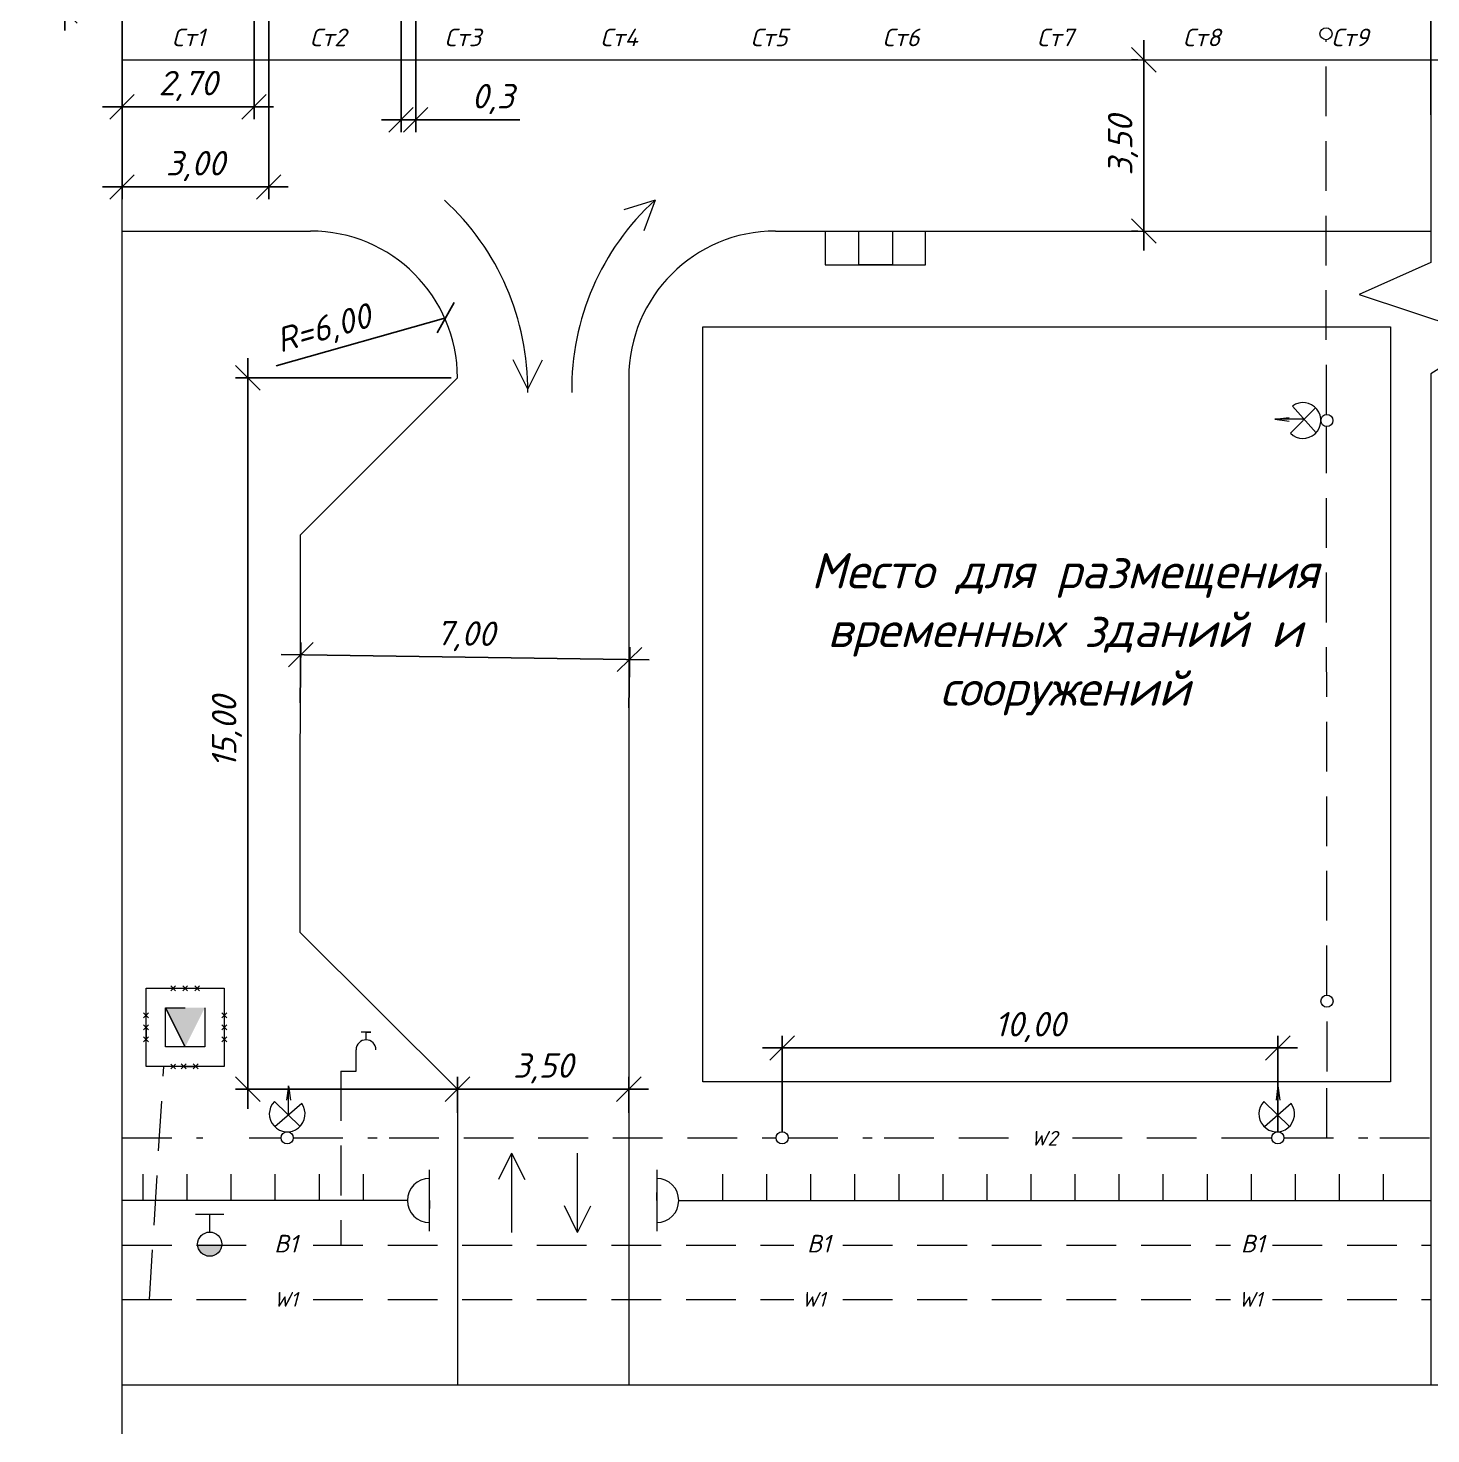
# Model space of a CAD drawing. Header units: millimetres. Extents: x 27137 to 30937, y -4667 to -569.
# Drawn here: x 28365.3 to 28508.6, y -4144.8 to -4001.1 of the extents above; entities that cross this region are included whole.
import ezdxf

# ---------------------------------------------------------------- set-up
doc = ezdxf.new("R2010")
doc.units = ezdxf.units.MM
doc.header["$LTSCALE"] = 0.4
doc.linetypes.add('ACAD_ISO02W100', pattern=[15, 12, -3])
doc.linetypes.add('штриховаяX2', pattern=[38.1, 25.4, -12.7])
doc.styles.add('Isocpeur', font='isocpeui.ttf', dxfattribs={"height": 2.5})
doc.styles.get("Standard").update_dxf_attribs({"font": 'isocpeui.ttf', "height": 2.5})
doc.dimstyles.new('06', dxfattribs={"dimtxt": 2.5, "dimasz": 2.5, "dimexe": 1.25, "dimexo": 0.625, "dimtad": 1, "dimdec": 0, "dimlfac": 200, "dimtxsty": 'Standard', "dimblk": 'OBLIQUE', "dimcen": 2.5, "dimdle": 2, "dimadec": 0, "dimazin": 0, "dimtfac": 1, "dimtdec": 0, "dimtmove": 0, "dimatfit": 3, "dimldrblk": 'OBLIQUE', "dimfxl": 1, "dimarcsym": 0})

# ---------------------------------------------------------------- blocks, each defined once
blk = doc.blocks.new('_Oblique')
at = {"color": 0, "linetype": 'ByBlock', "lineweight": -2}
blk.add_line((-0.5, -0.5), (0.5, 0.5), dxfattribs=at)
blk = doc.blocks.new('*D214')
at = {"color": 0, "lineweight": -2, "transparency": 16777216}
for p, q in [((28479.26, -4023.87), (28479.26, -4002.37)), ((28478.63, -4004.37), (28478.01, -4004.37)), ((28478.63, -4021.87), (28478.01, -4021.87))]:
    blk.add_line(p, q, dxfattribs=at)
at = {"layer": 'Defpoints', "color": 0, "transparency": 16777216}
for p in [(28479.26, -4004.37), (28479.26, -4004.37), (28479.26, -4021.87)]:
    blk.add_point(p, dxfattribs=at)
at = {"color": 0, "lineweight": -2, "transparency": 16777216, "xscale": 2.5, "yscale": 2.5, "zscale": 2.5}
for p, rotation in [((28479.26, -4004.37), 90), ((28479.26, -4021.87), 270)]:
    blk.add_blockref('_Oblique', p, dxfattribs=dict(at, rotation=rotation))
at = {"color": 0, "lineweight": 15, "transparency": 16777216, "insert": (28477.13, -4013.12), "char_height": 2.5, "attachment_point": 5, "rotation": 90, "style": 'Isocpeur'}
blk.add_mtext('3,50', dxfattribs=at)
blk = doc.blocks.new('*D215')
at = {"color": 0, "lineweight": -2, "transparency": 16777216}
for p, q in [((28403.37, -3999.99), (28403.37, -4011.75)), ((28404.87, -3999.99), (28404.87, -4011.75)), ((28401.37, -4010.5), (28404.87, -4010.5)), ((28404.87, -4010.5), (28415.52, -4010.5))]:
    blk.add_line(p, q, dxfattribs=at)
at = {"layer": 'Defpoints', "color": 0, "transparency": 16777216}
for p in [(28403.37, -3999.37), (28404.87, -3999.37), (28404.87, -4010.5)]:
    blk.add_point(p, dxfattribs=at)
at = {"color": 0, "lineweight": -2, "transparency": 16777216, "xscale": 2.5, "yscale": 2.5, "zscale": 2.5, "rotation": 180}
blk.add_blockref('_Oblique', (28403.37, -4010.5), dxfattribs=at)
at = {"color": 0, "lineweight": -2, "transparency": 16777216, "xscale": 2.5, "yscale": 2.5, "zscale": 2.5}
blk.add_blockref('_Oblique', (28404.87, -4010.5), dxfattribs=at)
at = {"color": 0, "lineweight": 15, "transparency": 16777216, "insert": (28412.75, -4008.38), "char_height": 2.5, "attachment_point": 5, "style": 'Isocpeur'}
blk.add_mtext('0,3', dxfattribs=at)
blk = doc.blocks.new('*D216')
at = {"color": 0, "lineweight": -2, "transparency": 16777216}
for p, q in [((28374.87, -3999.99), (28374.87, -4018.61)), ((28389.86, -3999.99), (28389.86, -4018.61)), ((28372.87, -4017.36), (28391.86, -4017.36))]:
    blk.add_line(p, q, dxfattribs=at)
at = {"layer": 'Defpoints', "color": 0, "transparency": 16777216}
for p in [(28374.87, -3999.37), (28389.86, -3999.37), (28389.86, -4017.36)]:
    blk.add_point(p, dxfattribs=at)
at = {"color": 0, "lineweight": -2, "transparency": 16777216, "xscale": 2.5, "yscale": 2.5, "zscale": 2.5, "rotation": 180}
blk.add_blockref('_Oblique', (28374.87, -4017.36), dxfattribs=at)
at = {"color": 0, "lineweight": -2, "transparency": 16777216, "xscale": 2.5, "yscale": 2.5, "zscale": 2.5}
blk.add_blockref('_Oblique', (28389.86, -4017.36), dxfattribs=at)
at = {"color": 0, "lineweight": 15, "transparency": 16777216, "insert": (28382.36, -4015.23), "char_height": 2.5, "attachment_point": 5, "style": 'Isocpeur'}
blk.add_mtext('3,00', dxfattribs=at)
blk = doc.blocks.new('*D217')
at = {"color": 0, "lineweight": -2, "transparency": 16777216}
for p, q in [((28374.87, -3999.99), (28374.87, -4010.42)), ((28388.36, -3999.99), (28388.36, -4010.42)), ((28372.87, -4009.17), (28390.36, -4009.17))]:
    blk.add_line(p, q, dxfattribs=at)
at = {"layer": 'Defpoints', "color": 0, "transparency": 16777216}
for p in [(28374.87, -3999.37), (28388.36, -3999.37), (28388.36, -4009.17)]:
    blk.add_point(p, dxfattribs=at)
at = {"color": 0, "lineweight": -2, "transparency": 16777216, "xscale": 2.5, "yscale": 2.5, "zscale": 2.5, "rotation": 180}
blk.add_blockref('_Oblique', (28374.87, -4009.17), dxfattribs=at)
at = {"color": 0, "lineweight": -2, "transparency": 16777216, "xscale": 2.5, "yscale": 2.5, "zscale": 2.5}
blk.add_blockref('_Oblique', (28388.36, -4009.17), dxfattribs=at)
at = {"color": 0, "lineweight": 15, "transparency": 16777216, "insert": (28381.61, -4007.04), "char_height": 2.5, "attachment_point": 5, "style": 'Isocpeur'}
blk.add_mtext('2,70', dxfattribs=at)
blk = doc.blocks.new('*D218')
at = {"color": 0, "lineweight": -2, "transparency": 16777216}
blk.add_line((28390.63, -4035.65), (28407.94, -4030.73), dxfattribs=at)
at = {"layer": 'Defpoints', "color": 0, "transparency": 16777216}
for p in [(28407.94, -4030.73), (28393.51, -4034.83)]:
    blk.add_point(p, dxfattribs=at)
at = {"color": 0, "lineweight": -2, "transparency": 16777216, "xscale": 2.5, "yscale": 2.5, "zscale": 2.5, "rotation": 15.84478023573707}
blk.add_blockref('_Oblique', (28407.94, -4030.73), dxfattribs=at)
at = {"color": 0, "lineweight": 15, "transparency": 16777216, "insert": (28395.51, -4032.05), "char_height": 2.5, "attachment_point": 5, "rotation": 15.8448, "style": 'Isocpeur'}
blk.add_mtext('R=6,00', dxfattribs=at)
blk = doc.blocks.new('*D228')
at = {"color": 0, "lineweight": -2, "transparency": 16777216}
for p, q in [((28442.31, -4113.92), (28442.31, -4104.1)), ((28492.95, -4113.92), (28492.95, -4104.1)), ((28440.31, -4105.35), (28494.95, -4105.35))]:
    blk.add_line(p, q, dxfattribs=at)
at = {"layer": 'Defpoints', "color": 0, "transparency": 16777216}
for p in [(28492.95, -4105.35), (28442.31, -4114.54), (28492.95, -4114.54)]:
    blk.add_point(p, dxfattribs=at)
at = {"color": 0, "lineweight": -2, "transparency": 16777216, "xscale": 2.5, "yscale": 2.5, "zscale": 2.5, "rotation": 180}
blk.add_blockref('_Oblique', (28442.31, -4105.35), dxfattribs=at)
at = {"color": 0, "lineweight": -2, "transparency": 16777216, "xscale": 2.5, "yscale": 2.5, "zscale": 2.5}
blk.add_blockref('_Oblique', (28492.95, -4105.35), dxfattribs=at)
at = {"color": 0, "lineweight": 15, "transparency": 16777216, "insert": (28467.63, -4103.22), "char_height": 2.5, "attachment_point": 5, "style": 'Isocpeur'}
blk.add_mtext('10,00', dxfattribs=at)
blk = doc.blocks.new('*D229')
at = {"color": 0, "lineweight": -2, "transparency": 16777216}
for p, q in [((28409.14, -4111.97), (28409.14, -4108.32)), ((28426.64, -4111.97), (28426.64, -4108.32)), ((28407.14, -4109.57), (28428.64, -4109.57))]:
    blk.add_line(p, q, dxfattribs=at)
at = {"layer": 'Defpoints', "color": 0, "transparency": 16777216}
for p in [(28426.64, -4109.57), (28409.14, -4112.59), (28426.64, -4112.59)]:
    blk.add_point(p, dxfattribs=at)
at = {"color": 0, "lineweight": -2, "transparency": 16777216, "xscale": 2.5, "yscale": 2.5, "zscale": 2.5, "rotation": 180}
blk.add_blockref('_Oblique', (28409.14, -4109.57), dxfattribs=at)
at = {"color": 0, "lineweight": -2, "transparency": 16777216, "xscale": 2.5, "yscale": 2.5, "zscale": 2.5}
blk.add_blockref('_Oblique', (28426.64, -4109.57), dxfattribs=at)
at = {"color": 0, "lineweight": 15, "transparency": 16777216, "insert": (28417.89, -4107.44), "char_height": 2.5, "attachment_point": 5, "style": 'Isocpeur'}
blk.add_mtext('3,50', dxfattribs=at)
blk = doc.blocks.new('*D268')
at = {"color": 0, "lineweight": -2, "transparency": 16777216}
for p, q in [((28387.72, -4111.57), (28387.72, -4034.87)), ((28408.51, -4036.87), (28386.47, -4036.87)), ((28408.51, -4109.57), (28386.47, -4109.57))]:
    blk.add_line(p, q, dxfattribs=at)
at = {"layer": 'Defpoints', "color": 0, "transparency": 16777216}
for p in [(28387.72, -4036.87), (28409.14, -4036.87), (28409.14, -4109.57)]:
    blk.add_point(p, dxfattribs=at)
at = {"color": 0, "lineweight": -2, "transparency": 16777216, "xscale": 2.5, "yscale": 2.5, "zscale": 2.5}
for p, rotation in [((28387.72, -4036.87), 90), ((28387.72, -4109.57), 270)]:
    blk.add_blockref('_Oblique', p, dxfattribs=dict(at, rotation=rotation))
at = {"color": 0, "lineweight": 15, "transparency": 16777216, "insert": (28385.59, -4073.06), "char_height": 2.5, "attachment_point": 5, "rotation": 90, "style": 'Isocpeur'}
blk.add_mtext('15,00', dxfattribs=at)
blk = doc.blocks.new('*D269')
at = {"color": 0, "lineweight": -2, "transparency": 16777216}
for p, q in [((28393.06, -4070.09), (28393.15, -4063.91)), ((28428.72, -4065.68), (28391.13, -4065.13)), ((28426.65, -4070.58), (28426.74, -4064.4))]:
    blk.add_line(p, q, dxfattribs=at)
at = {"layer": 'Defpoints', "color": 0, "transparency": 16777216}
for p in [(28393.13, -4065.16), (28393.05, -4070.71), (28426.64, -4071.2)]:
    blk.add_point(p, dxfattribs=at)
at = {"color": 0, "lineweight": -2, "transparency": 16777216, "xscale": 2.5, "yscale": 2.5, "zscale": 2.5}
for p, rotation in [((28393.13, -4065.16), 179.1669689521136), ((28426.72, -4065.65), 359.1669689521136)]:
    blk.add_blockref('_Oblique', p, dxfattribs=dict(at, rotation=rotation))
at = {"color": 0, "lineweight": 15, "transparency": 16777216, "insert": (28409.95, -4063.28), "char_height": 2.5, "attachment_point": 5, "rotation": 359.167, "style": 'Isocpeur'}
blk.add_mtext('7,00', dxfattribs=at)
blk = doc.blocks.new('*D339')
at = {"color": 0, "lineweight": -2, "transparency": 16777216}
for p, q in [((28369.04, -4001.37), (28369.04, -3947.37)), ((28374.24, -3949.37), (28367.79, -3949.37)), ((28374.24, -3999.37), (28367.79, -3999.37))]:
    blk.add_line(p, q, dxfattribs=at)
at = {"layer": 'Defpoints', "color": 0, "transparency": 16777216}
for p in [(28369.04, -3949.37), (28374.87, -3949.37), (28374.87, -3999.37)]:
    blk.add_point(p, dxfattribs=at)
at = {"color": 0, "lineweight": -2, "transparency": 16777216, "xscale": 2.5, "yscale": 2.5, "zscale": 2.5}
for p, rotation in [((28369.04, -3949.37), 90), ((28369.04, -3999.37), 270)]:
    blk.add_blockref('_Oblique', p, dxfattribs=dict(at, rotation=rotation))
at = {"color": 0, "lineweight": 15, "transparency": 16777216, "insert": (28366.92, -3974.37), "char_height": 2.5, "attachment_point": 5, "rotation": 90, "style": 'Isocpeur'}
blk.add_mtext('10,00', dxfattribs=at)

msp = doc.modelspace()

# ---------------------------------------------------------------- hatches: boundary and pattern name
at = {"lineweight": 15}
h = msp.add_hatch(color=256, dxfattribs=at)
h.dxf.hatch_style = 1
h.paths.add_polyline_path([(28381.3209, -4101.2522), (28379.3209, -4101.2522), (28381.3209, -4105.2522), (28381.3209, -4103.2522)])
h.paths.add_polyline_path([(28383.3209, -4101.2522), (28381.3209, -4101.2522), (28381.3209, -4103.2522), (28381.3209, -4105.2522)])
msp.add_hatch(color=256, dxfattribs=at).paths.add_polyline_path([(28385.0703, -4125.4083), (28383.8332, -4125.4083), (28382.596, -4125.4083, 1)])

# ---------------------------------------------------------------- linework, layer by layer
at = {"lineweight": 15, "ltscale": 0.5}
for p, q in [((28374.8656, -3920.0089), (28374.8656, -4139.7965)), ((28374.8656, -3999.368), (28374.8656, -4004.368)), ((28374.8656, -4004.368), (28909.7171, -4004.368)), ((28374.8656, -4004.368), (28374.8656, -4021.868)), ((28374.8656, -4004.368), (28374.8656, -4021.868)), ((28508.5785, -4004.368), (28508.5785, -4021.868)), ((28508.5785, -4004.368), (28508.5785, -4021.868)), ((28508.5785, -4009.9773), (28508.5785, -4025.0959)), ((28374.8656, -4021.868), (28394.1365, -4021.868)), ((28374.8656, -4021.868), (28374.8656, -4099.2759)), ((28441.6365, -4021.868), (28508.5785, -4021.868)), ((28473.0639, -4021.868), (28473.0639, -4021.868)), ((28508.5785, -4021.868), (28508.5785, -4025.0959)), ((28409.1365, -4036.868), (28393.0666, -4052.9545)), ((28426.6365, -4036.868), (28426.6365, -4139.7965)), ((28508.5785, -4036.4586), (28508.5785, -4099.2759)), ((28508.5785, -4036.4586), (28508.5785, -4099.2759)), ((28494.4457, -4039.7494), (28496.8444, -4042.4836)), ((28426.6365, -4040.807), (28426.6365, -4040.807)), ((28492.6249, -4041.1062), (28494.0949, -4040.912)), ((28495.636, -4041.1062), (28492.6249, -4041.1062)), ((28492.6249, -4041.1062), (28494.0912, -4041.2976)), ((28494.2381, -4042.5409), (28496.7881, -4039.9236)), ((28393.0666, -4052.9545), (28393.021, -4093.5351)), ((28409.1365, -4109.5689), (28393.021, -4093.5351)), ((28508.5785, -4099.2759), (28508.5785, -4128.2834)), ((28508.5785, -4099.2759), (28508.5785, -4123.2834)), ((28400.2962, -4103.7501), (28399.2962, -4103.7501)), ((28399.7962, -4104.5263), (28399.7962, -4103.7501)), ((28399.7962, -4103.7501), (28400.2962, -4103.7501)), ((28398.7831, -4107.72), (28398.7831, -4105.5393)), ((28492.9502, -4111.5556), (28492.9502, -4107.3568)), ((28492.9502, -4107.3568), (28492.9502, -4109.4562)), ((28397.2306, -4107.72), (28398.7831, -4107.72)), ((28391.8712, -4109.2108), (28391.6798, -4110.6771)), ((28391.8712, -4112.2218), (28391.8712, -4109.2108)), ((28391.8712, -4109.2108), (28392.0653, -4110.6807)), ((28409.1365, -4109.5689), (28409.1365, -4139.7965)), ((28492.9502, -4109.2108), (28492.7587, -4110.6771)), ((28492.9502, -4112.2218), (28492.9502, -4109.2108)), ((28492.9502, -4109.2108), (28493.1443, -4110.6807)), ((28390.4364, -4110.8239), (28393.0537, -4113.3739)), ((28393.2279, -4111.0315), (28390.4938, -4113.4303)), ((28491.5154, -4110.8239), (28494.1327, -4113.3739)), ((28494.3069, -4111.0315), (28491.5728, -4113.4302)), ((28508.5785, -4123.2834), (28508.5785, -4139.7965)), ((28374.8656, -4139.7965), (28623.0781, -4139.7965)), ((28374.8656, -4139.7965), (28374.8656, -4144.7965)), ((28374.8656, -4139.7965), (28374.8656, -4144.7965))]:
    msp.add_line(p, q, dxfattribs=at)
at = {"lineweight": 15}
for p, q in [((28508.5785, -4009.9773), (28508.5785, -3924.5233)), ((28508.5785, -4009.9773), (28508.5785, -3924.5233)), ((28508.5785, -4009.9773), (28508.5785, -3924.5233)), ((28508.5785, -4009.9773), (28508.5785, -3924.5233)), ((28508.5785, -3999.2458), (28508.5785, -4009.9773)), ((28429.3256, -4018.7061), (28426.1206, -4019.6948)), ((28429.3256, -4018.7061), (28428.1935, -4021.8634)), ((28446.6968, -4021.868), (28446.6968, -4025.3086)), ((28450.1374, -4025.3086), (28450.1374, -4021.868)), ((28453.5781, -4021.868), (28453.5781, -4025.3086)), ((28456.9644, -4025.3086), (28456.9644, -4021.868)), ((28446.6968, -4025.3086), (28456.9644, -4025.3086)), ((28453.5781, -4025.3086), (28450.1374, -4025.3086)), ((28508.5785, -4025.0959), (28501.2536, -4028.3514)), ((28501.2536, -4028.3514), (28514.4855, -4032.7335)), ((28514.4855, -4032.7335), (28508.5785, -4036.4586)), ((28416.3137, -4038.0264), (28414.8137, -4035.0264)), ((28416.3137, -4038.0264), (28417.8137, -4035.0264)), ((28377.3209, -4099.2522), (28385.3209, -4099.2522)), ((28377.3209, -4107.2522), (28377.3209, -4099.2522)), ((28379.8431, -4099.0022), (28380.3431, -4099.5022)), ((28380.3431, -4099.0022), (28379.8431, -4099.5022)), ((28381.0709, -4099.0022), (28381.5709, -4099.5022)), ((28381.5709, -4099.0022), (28381.0709, -4099.5022)), ((28382.3009, -4099.0022), (28382.8009, -4099.5022)), ((28382.8009, -4099.0022), (28382.3009, -4099.5022)), ((28385.3209, -4099.2522), (28385.3209, -4107.2522)), ((28379.3209, -4105.2522), (28379.3209, -4101.2522)), ((28379.3209, -4101.2522), (28381.3209, -4101.2522)), ((28381.3209, -4105.2522), (28379.3209, -4101.2522)), ((28379.3209, -4101.2522), (28381.3209, -4105.2522)), ((28383.3209, -4101.2522), (28383.3209, -4105.2522)), ((28377.0709, -4101.7722), (28377.5709, -4102.2722)), ((28377.5709, -4101.7722), (28377.0709, -4102.2722)), ((28377.0709, -4103.0022), (28377.5709, -4103.5022)), ((28377.5709, -4103.0022), (28377.0709, -4103.5022)), ((28377.3209, -4103.2522), (28377.3209, -4102.0222)), ((28385.0709, -4101.7722), (28385.5709, -4102.2722)), ((28385.5709, -4101.7722), (28385.0709, -4102.2722)), ((28385.0709, -4102.2722), (28385.0709, -4102.2722)), ((28385.0709, -4103.0022), (28385.5709, -4103.5022)), ((28385.5709, -4103.0022), (28385.0709, -4103.5022)), ((28377.0709, -4104.2322), (28377.5709, -4104.7322)), ((28377.5709, -4104.2322), (28377.0709, -4104.7322)), ((28377.3209, -4103.2522), (28377.3209, -4104.4822)), ((28377.3209, -4104.4822), (28377.3209, -4104.4822)), ((28385.0709, -4103.5022), (28385.0709, -4103.5022)), ((28385.0709, -4104.2322), (28385.5709, -4104.7322)), ((28385.5709, -4104.2322), (28385.0709, -4104.7322)), ((28381.3209, -4105.2522), (28379.3209, -4105.2522)), ((28383.3209, -4105.2522), (28381.3209, -4105.2522)), ((28385.0709, -4104.7322), (28385.0709, -4104.7322)), ((28385.3209, -4107.2522), (28377.3209, -4107.2522)), ((28379.8431, -4107.0022), (28380.3431, -4107.5022)), ((28380.3431, -4107.0022), (28379.8431, -4107.5022)), ((28380.9201, -4106.9868), (28381.4201, -4107.4868)), ((28381.4201, -4106.9868), (28380.9201, -4107.4868)), ((28381.1701, -4107.2368), (28382.4001, -4107.2368)), ((28382.1501, -4106.9868), (28382.6501, -4107.4868)), ((28382.6501, -4106.9868), (28382.1501, -4107.4868)), ((28414.6653, -4116.109), (28413.3153, -4118.809)), ((28414.6653, -4116.109), (28414.6653, -4124.2017)), ((28414.6653, -4116.109), (28414.6653, -4120.609)), ((28414.6653, -4116.109), (28414.6653, -4118.809)), ((28414.6653, -4116.109), (28416.0153, -4118.809)), ((28421.4169, -4124.2017), (28421.4169, -4116.109)), ((28377.0273, -4120.9443), (28377.0273, -4118.2443)), ((28377.0273, -4120.9443), (28377.0273, -4118.2443)), ((28381.5273, -4120.9443), (28381.5273, -4118.2443)), ((28381.5273, -4120.9443), (28381.5273, -4118.2443)), ((28386.0273, -4120.9443), (28386.0273, -4118.2443)), ((28386.0273, -4120.9443), (28386.0273, -4118.2443)), ((28386.0273, -4120.9443), (28386.0273, -4118.2443)), ((28386.0273, -4120.9443), (28386.0273, -4118.2443)), ((28386.0273, -4120.9443), (28386.0273, -4118.2443)), ((28386.0273, -4120.9443), (28386.0273, -4118.2443)), ((28390.5273, -4120.9443), (28390.5273, -4118.2443)), ((28390.5273, -4120.9443), (28390.5273, -4118.2443)), ((28395.0273, -4120.9443), (28395.0273, -4118.2443)), ((28395.0273, -4120.9443), (28395.0273, -4118.2443)), ((28395.0273, -4120.9443), (28395.0273, -4118.2443)), ((28395.0273, -4120.9443), (28395.0273, -4118.2443)), ((28395.0273, -4120.9443), (28395.0273, -4118.2443)), ((28395.0273, -4120.9443), (28395.0273, -4118.2443)), ((28399.5273, -4120.9443), (28399.5273, -4118.2443)), ((28399.5273, -4120.9443), (28399.5273, -4118.2443)), ((28406.2773, -4124.0943), (28406.2773, -4117.7943)), ((28429.4958, -4117.7943), (28429.4958, -4124.0943)), ((28436.2458, -4120.9443), (28436.2458, -4118.2443)), ((28436.2458, -4120.9443), (28436.2458, -4118.2443)), ((28440.7458, -4120.9443), (28440.7458, -4118.2443)), ((28440.7458, -4120.9443), (28440.7458, -4118.2443)), ((28445.2458, -4120.9443), (28445.2458, -4118.2443)), ((28445.2458, -4120.9443), (28445.2458, -4118.2443)), ((28449.7458, -4120.9443), (28449.7458, -4118.2443)), ((28449.7458, -4120.9443), (28449.7458, -4118.2443)), ((28449.7458, -4120.9443), (28449.7458, -4118.2443)), ((28449.7458, -4120.9443), (28449.7458, -4118.2443)), ((28454.2458, -4120.9443), (28454.2458, -4118.2443)), ((28454.2458, -4120.9443), (28454.2458, -4118.2443)), ((28458.7458, -4120.9443), (28458.7458, -4118.2443)), ((28458.7458, -4120.9443), (28458.7458, -4118.2443)), ((28463.2458, -4120.9443), (28463.2458, -4118.2443)), ((28463.2458, -4120.9443), (28463.2458, -4118.2443)), ((28463.2458, -4120.9443), (28463.2458, -4118.2443)), ((28463.2458, -4120.9443), (28463.2458, -4118.2443)), ((28467.7458, -4120.9443), (28467.7458, -4118.2443)), ((28467.7458, -4120.9443), (28467.7458, -4118.2443)), ((28472.2458, -4120.9443), (28472.2458, -4118.2443)), ((28472.2458, -4120.9443), (28472.2458, -4118.2443)), ((28476.7458, -4120.9443), (28476.7458, -4118.2443)), ((28476.7458, -4120.9443), (28476.7458, -4118.2443)), ((28476.7458, -4120.9443), (28476.7458, -4118.2443)), ((28476.7458, -4120.9443), (28476.7458, -4118.2443)), ((28481.2458, -4120.9443), (28481.2458, -4118.2443)), ((28481.2458, -4120.9443), (28481.2458, -4118.2443)), ((28485.7458, -4120.9443), (28485.7458, -4118.2443)), ((28485.7458, -4120.9443), (28485.7458, -4118.2443)), ((28490.2458, -4120.9443), (28490.2458, -4118.2443)), ((28490.2458, -4120.9443), (28490.2458, -4118.2443)), ((28490.2458, -4120.9443), (28490.2458, -4118.2443)), ((28490.2458, -4120.9443), (28490.2458, -4118.2443)), ((28494.7458, -4120.9443), (28494.7458, -4118.2443)), ((28494.7458, -4120.9443), (28494.7458, -4118.2443)), ((28499.2458, -4120.9443), (28499.2458, -4118.2443)), ((28499.2458, -4120.9443), (28499.2458, -4118.2443)), ((28503.7458, -4120.9443), (28503.7458, -4118.2443)), ((28503.7458, -4120.9443), (28503.7458, -4118.2443)), ((28429.4958, -4120.9443), (28429.4958, -4120.1203)), ((28404.0273, -4120.9443), (28374.8656, -4120.9443)), ((28406.2773, -4120.9443), (28406.2773, -4121.7684)), ((28421.4169, -4124.2017), (28420.0669, -4121.5017)), ((28421.4169, -4124.2017), (28422.7669, -4121.5017)), ((28431.7458, -4120.9443), (28508.5785, -4120.9443)), ((28382.3698, -4122.3393), (28383.8276, -4122.3393)), ((28383.8276, -4124.1704), (28383.8276, -4122.3393)), ((28383.8276, -4122.3393), (28385.2853, -4122.3393))]:
    msp.add_line(p, q, dxfattribs=at)
at = {"linetype": 'штриховаяX2', "lineweight": 15, "ltscale": 0.5}
for p, q in [((28497.9059, -4040.6177), (28497.8679, -4002.3186)), ((28497.9649, -4099.962), (28497.9071, -4041.8469)), ((28497.9726, -4107.7455), (28497.9661, -4101.1953)), ((28377.6823, -4131.0681), (28379.14, -4107.2522)), ((28397.2306, -4107.72), (28397.2306, -4125.5003)), ((28497.963, -4114.5551), (28497.9574, -4108.9787)), ((28374.8656, -4114.5551), (28383.1246, -4114.5551)), ((28387.844, -4114.5551), (28388.3881, -4114.5551)), ((28388.3881, -4114.5551), (28391.1272, -4114.5551)), ((28392.3602, -4114.5551), (28400.9236, -4114.5551)), ((28402.1568, -4114.5551), (28441.6978, -4114.5551)), ((28442.9309, -4114.5551), (28451.4943, -4114.5551)), ((28452.7275, -4114.5551), (28467.2319, -4114.5551)), ((28471.9512, -4114.5551), (28492.3336, -4114.5551)), ((28493.5667, -4114.5551), (28502.1301, -4114.5551)), ((28503.3633, -4114.5551), (28508.5785, -4114.5551)), ((28374.8656, -4125.5003), (28388.3881, -4125.5003)), ((28394.3902, -4125.5003), (28443.4908, -4125.5003)), ((28448.496, -4125.5003), (28488.1213, -4125.5003)), ((28492.3967, -4125.5003), (28508.5785, -4125.5003)), ((28374.8656, -4131.0681), (28388.3881, -4131.0681)), ((28394.3902, -4131.0681), (28443.4908, -4131.0681)), ((28448.496, -4131.0681), (28488.1213, -4131.0681)), ((28492.3967, -4131.0681), (28508.5785, -4131.0681))]:
    msp.add_line(p, q, dxfattribs=at)
at = {"ltscale": 0.5}
msp.add_line((28409.1365, -4109.5689), (28409.1365, -4111.868), dxfattribs=at)
at = {"lineweight": 15, "ltscale": 0.5}
msp.add_lwpolyline([(28434.208, -4031.6625), (28504.4679, -4031.6625), (28504.4679, -4108.818), (28434.208, -4108.818)], close=True, dxfattribs=at)
for centre in [(28497.8672, -4001.702), (28497.9568, -4041.2323), (28497.9649, -4100.5786), (28391.7437, -4114.5427), (28442.3144, -4114.5427), (28492.9502, -4114.5427)]:
    msp.add_circle(centre, 0.6167, dxfattribs=at)
at = {"lineweight": 15}
msp.add_circle((28383.8332, -4125.4083), 1.2372, dxfattribs=at)
for centre, radius, start, end in [((28390.1406, -4038.0264), 26.1731, 359.24811, 47.576213), ((28446.9822, -4038.0264), 26.1731, 132.423787, 180.75189), ((28406.2773, -4120.9443), 2.25, 90, 270), ((28429.4958, -4120.9443), 2.25, 270, 90)]:
    msp.add_arc(centre, radius, start, end, dxfattribs=at)
at = {"lineweight": 15, "ltscale": 0.5}
for centre, radius, start, end in [((28394.1365, -4036.868), 15, 0, 90), ((28441.6365, -4036.868), 15, 90, 180), ((28495.5131, -4041.2323), 1.8271, 225.74633, 125.748105), ((28399.7962, -4105.5393), 1.0131, 0, 180), ((28391.7451, -4112.0989), 1.8271, 135.74633, 35.748105), ((28492.824, -4112.0989), 1.8271, 135.74633, 35.748105)]:
    msp.add_arc(centre, radius, start, end, dxfattribs=at)

# ---------------------------------------------------------------- texts
at = {"linetype": 'ACAD_ISO02W100', "lineweight": 15, "char_height": 1.8, "attachment_point": 1, "style": 'Isocpeur'}
for s, insert in [('Ст1', (28379.9751, -4001.1811)), ('Ст2', (28394.0694, -4001.1811)), ('Ст3', (28407.8217, -4001.1811)), ('Ст4', (28423.7435, -4001.1811)), ('Ст5', (28439.0926, -4001.1811)), ('Ст6', (28452.568, -4001.1811)), ('Ст7', (28468.3509, -4001.1811)), ('Ст8', (28483.259, -4001.1811)), ('Ст9', (28498.4195, -4001.1811)), ('В1', (28390.418, -4124.4549)), ('В1', (28444.8506, -4124.4549)), ('В1', (28489.1684, -4124.4549))]:
    msp.add_mtext_dynamic_manual_height_columns(s, width=8.608704, gutter_width=12.5, heights=[0], dxfattribs=dict(at, insert=insert))
at = {"lineweight": 15, "insert": (28471.1995, -4063.0727), "char_height": 3.6, "attachment_point": 5, "style": 'Isocpeur'}
msp.add_mtext_dynamic_manual_height_columns('Место для размещения временных зданий и сооружений', width=62.337472, gutter_width=12.5, heights=[0], dxfattribs=at)
at = {"linetype": 'штриховаяX2', "lineweight": 15, "char_height": 1.5, "attachment_point": 1, "style": 'Isocpeur'}
for s, insert in [('W2', (28467.7319, -4113.8327)), ('W1', (28390.4012, -4130.297)), ('W1', (28444.3124, -4130.297)), ('W1', (28488.9431, -4130.297))]:
    msp.add_mtext_dynamic_manual_height_columns(s, width=3.719358, gutter_width=12.5, heights=[0], dxfattribs=dict(at, insert=insert))

# ---------------------------------------------------------------- dimensions: what is measured, and where the dimension line sits
at = {"lineweight": 15}
for p1, p2, distance, text, picture, middle in [((28374.8656, -3999.368), (28374.8656, -3949.368), 5.8216, '10,00', '*D339', (28366.919, -3974.368)), ((28374.8656, -3999.368), (28389.86, -3999.368), -17.9911, '3,00', '*D216', (28382.3628, -4015.2341)), ((28374.8656, -3999.368), (28388.3606, -3999.368), -9.7988, '2,70', '*D217', (28381.6131, -4007.0418)), ((28479.2556, -4021.868), (28479.2556, -4004.368), 0, '3,50', '*D214', (28477.1306, -4013.118)), ((28426.6365, -4071.2002), (28393.0467, -4070.7118), -5.552, '7,00', '*D269', (28409.9532, -4063.2799)), ((28409.1365, -4112.5901), (28426.6365, -4112.5901), 3.0212, '3,50', '*D229', (28417.8865, -4107.4439))]:
    dim = msp.add_aligned_dim(p1=p1, p2=p2, distance=distance, text=text, dimstyle='06', override={"dimtxsty": 'Isocpeur'}, dxfattribs=at)
    dim.commit()
    dim.dimension.update_dxf_attribs({"geometry": picture, "text_midpoint": middle})
for base, p1, p2, angle, text, picture, middle in [((28404.8656, -4010.5018), (28403.3656, -3999.368), (28404.8656, -3999.368), 0, '0,3', '*D215', (28412.7534, -4010.5018)), ((28387.7168, -4036.868), (28409.1365, -4109.5689), (28409.1365, -4036.868), 90, '15,00', '*D268', (28387.7168, -4073.0595)), ((28492.9502, -4105.3458), (28442.3144, -4114.5427), (28492.9502, -4114.5427), 0, '10,00', '*D228', (28467.6323, -4105.3458))]:
    dim = msp.add_linear_dim(base=base, p1=p1, p2=p2, angle=angle, text=text, dimstyle='06', override={"dimtxsty": 'Isocpeur'}, dxfattribs=at)
    dim.commit()
    dim.dimension.update_dxf_attribs({"geometry": picture, "text_midpoint": middle, "dimtype": 161})
dim = msp.add_radius_dim(center=(28393.5083, -4034.83), mpoint=(28407.9384, -4030.7346), text='R=6,00', dimstyle='06', override={"dimtxsty": 'Isocpeur'}, dxfattribs=at)
dim.commit()
dim.dimension.update_dxf_attribs({"geometry": '*D218', "text_midpoint": (28396.0877, -4034.098), "dimtype": 164})

doc.saveas('drawing.dxf')
